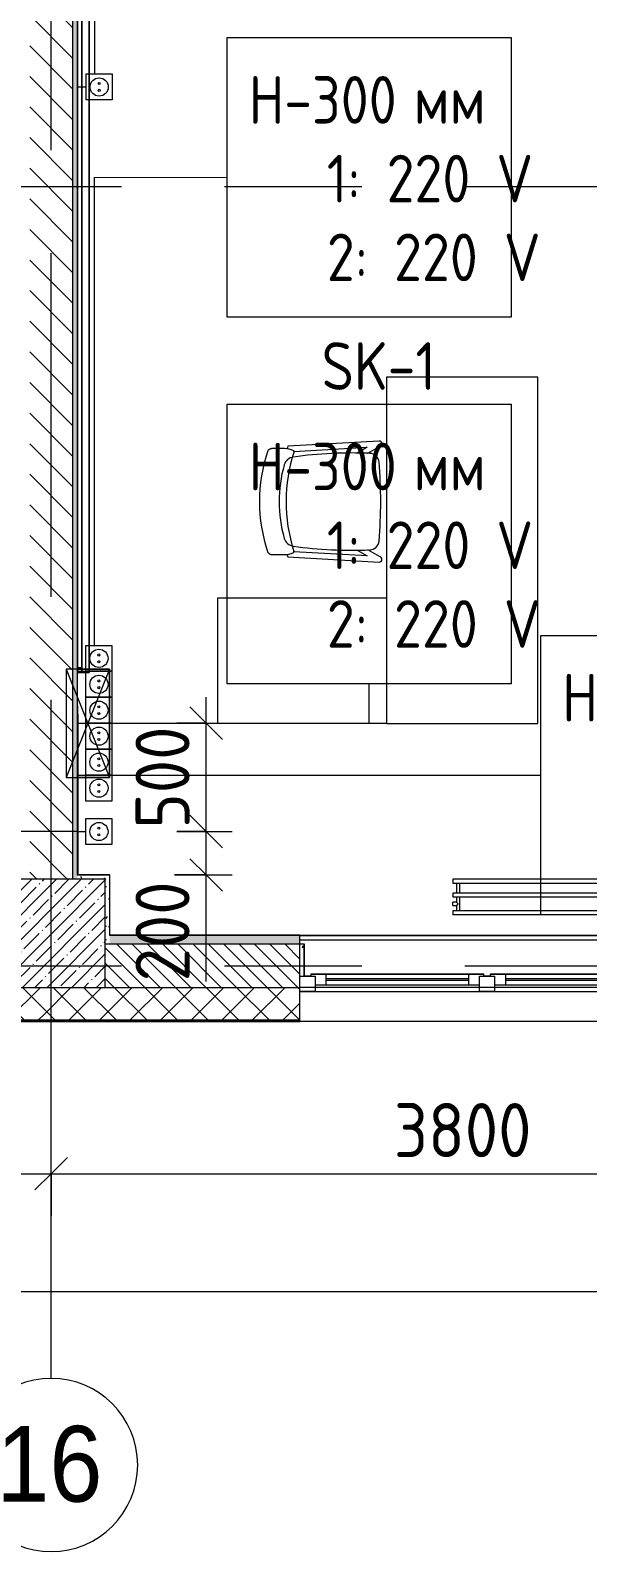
# Model space of a CAD drawing. Header units: millimetres. Extents: x 35111 to 235598, y -8553 to 29000.
# Drawn here: x 56564 to 59140, y -2706 to 4322 of the extents above; entities that cross this region are included whole.
import ezdxf

# ---------------------------------------------------------------- set-up
doc = ezdxf.new("R2010")
doc.units = ezdxf.units.MM
doc.linetypes.add('Осевая', pattern=[3175, 635, -476.25, 1587.5, -476.25])
for name, color, linetype, lineweight in [('A-ANNO-DIMS', 7, 'Continuous', 9), ('A-ANNO-DIMS-100', 7, 'Continuous', 9), ('A-DETL', 7, 'Continuous', 9), ('A-DETL-GENF', 7, 'Continuous', 9), ('A-GLAZ', 7, 'Continuous', 9), ('A-GLAZ-1', 7, 'Continuous', 13), ('A-WALL', 7, 'Continuous', 9), ('E-ELEC-FIXT-IDEN', 7, 'Continuous', 9), ('I-FURN', 7, 'Continuous', 9), ('I-WALL', 7, 'Continuous', 9), ('M-EQPM', 7, 'Continuous', 9), ('S-COLS', 7, 'Continuous', 9), ('Оси', 7, 'Continuous', 9), ('Оси-1', 7, 'Continuous', 20), ('Оси-2', 7, 'Осевая', 9), ('Электрические приборы', 7, 'Continuous', 9)]:
    doc.layers.add(name, color=color, linetype=linetype, lineweight=lineweight)
for name, color, linetype, lineweight, true_color in [('A-WALL-1', 7, 'Continuous', 9, 0x3c3c3c), ('A-WALL-FNSH-1', 7, 'Continuous', 9, 0x3c3c3c), ('I-FURN-1', 7, 'Continuous', 9, 0xf0f0f0), ('Оси розеток', 7, 'Continuous', 9, 0xff1e23)]:
    doc.layers.add(name, color=color, linetype=linetype, lineweight=lineweight, true_color=true_color)
doc.styles.add('Arial', font='arial.ttf', dxfattribs={"width": 0.9, "height": 350})
doc.styles.add('GOST Common_1', font='GOST_Common.ttf', dxfattribs={"width": 0.9, "height": 220})
doc.styles.add('ISOCPEUR', font='isocpeur.ttf', dxfattribs={"width": 0.9, "height": 250})
doc.dimstyles.new('ISO-2_5_0_9К_БОЛЬШОЙ', dxfattribs={"dimscale": 304.8, "dimtxt": 248.995294, "dimasz": 0.492126, "dimexe": 0.393701, "dimexo": 0.984252, "dimgap": 0, "dimtad": 1, "dimdec": 0, "dimrnd": 10, "dimzin": 0, "dimdsep": 46, "dimtxsty": 'ISOCPEUR', "dimblk1": 'OBLIQUE', "dimblk2": 'OBLIQUE', "dimsah": 1, "dimcen": 0.09, "dimdle": 0.393701, "dimazin": 0, "dimtfac": 1, "dimtdec": 4, "dimtix": 1, "dimtmove": 0, "dimatfit": 3, "dimfxl": 1, "dimtvp": 1, "dimtolj": 1, "dimtzin": 0, "dimarcsym": 2})
doc.dimstyles.new('ISO-2_5_0_9К_БОЛЬШОЙ_2', dxfattribs={"dimscale": 304.8, "dimtxt": 248.995294, "dimasz": 0.492126, "dimexe": 0.393701, "dimexo": 0.984252, "dimgap": 0, "dimtad": 1, "dimdec": 0, "dimrnd": 10, "dimzin": 0, "dimdsep": 46, "dimtxsty": 'ISOCPEUR', "dimblk1": 'OBLIQUE', "dimblk2": 'OBLIQUE', "dimsah": 1, "dimcen": 0.09, "dimdle": 0.393701, "dimazin": 0, "dimtfac": 1, "dimtdec": 4, "dimtix": 1, "dimtmove": 1, "dimatfit": 3, "dimfxl": 1, "dimtvp": 1, "dimtolj": 1, "dimtzin": 0, "dimarcsym": 2})
pattern_1 = [(45, (0, 0), (-70.71068, 70.71068), []), (135, (0, 0), (-70.71068, -70.71068), [])]
pattern_2 = [(0, (0, 0), (121.92, 30.48), [10.058, -81.382, 10.058, -81.382, -487.68]), (0, (0, 0), (121.92, 30.48), [-182.88, 10.058, -172.822, 10.058, -81.382, -213.36]), (0, (0, 0), (121.92, 30.48), [-457.2, 10.058, -50.902, 10.058, -142.342]), (120, (45.72, 15.24), (-87.356454, 90.345817), [10.058, -81.382, 10.058, -81.382, -487.68]), (120, (45.72, 15.24), (-87.356454, 90.345817), [-182.88, 10.058, -172.822, 10.058, -81.382, -213.36]), (120, (45.72, 15.24), (-87.356454, 90.345817), [-457.2, 10.058, -50.902, 10.058, -142.342]), (240, (60.96, 76.2), (-34.563546, -120.825817), [10.058, -81.382, 10.058, -81.382, -487.68]), (240, (60.96, 76.2), (-34.563546, -120.825817), [-182.88, 10.058, -172.822, 10.058, -81.382, -213.36]), (240, (60.96, 76.2), (-34.563546, -120.825817), [-457.2, 10.058, -50.902, 10.058, -142.342])]

# ---------------------------------------------------------------- blocks, each defined once
blk = doc.blocks.new('BSC_Колонна _Прямоугольная - 500х500-V16-План размещения напольных электротехнических лючков и розеток 3 этажа в осях 12-23')
at = {"layer": 'S-COLS'}
h = blk.add_hatch(dxfattribs=at)
h.set_pattern_fill('FP_24', color=256, style=0, pattern_type=2)
h.set_pattern_definition([(45, (-56660, -150), (-57.02463, 57.02463), []), (45, (-56602.975, -150), (-57.02463, 57.02463), [100.806, -20.161, 3.353, -16.808])])
h.paths.add_polyline_path([(-223.3, -250), (250, -250), (250, 250), (-250, 250), (-250, -250)])
for p, q in [((250, 250), (-250, 250)), ((-250, 250), (-250, -250)), ((250, -250), (250, 250)), ((-250, -250), (250, -250))]:
    blk.add_line(p, q, dxfattribs=at)
blk = doc.blocks.new('120_Окно_СКБ_2Ст - 120_Окно_СКБ_2Ст 3100х2500 _мал_створка слева_ 2-22446355-План размещения напольных электротехнических лючков и розеток 3 этажа в осях 12-23')
at = {"layer": 'A-GLAZ'}
for p, q in [((1550, -57), (-1550, -57)), ((-1530, -127), (-1500, -127)), ((-1430, -107), (600, -107)), ((600, -117), (-1430, -117)), ((670, -127), (700, -127)), ((770, -107), (1430, -107)), ((1430, -117), (770, -117)), ((1500, -127), (1530, -127))]:
    blk.add_line(p, q, dxfattribs=at)
at = {"layer": 'A-GLAZ-1'}
for p, q in [((-1550, -127), (-1550, -57)), ((-1550, -57), (-1480, -57)), ((-1480, -57), (-1480, -127)), ((650, -127), (650, -57)), ((650, -57), (720, -57)), ((720, -57), (720, -127)), ((1480, -127), (1480, -57)), ((1480, -57), (1550, -57)), ((1550, -57), (1550, -127)), ((-1480, -127), (-1550, -127)), ((-1480, -127), (-1500, -127)), ((-1500, -127), (-1500, -137)), ((-1500, -137), (670, -137)), ((670, -137), (-1500, -137)), ((650, -87), (-1480, -87)), ((-1480, -87), (-1480, -127)), ((-1430, -137), (-1430, -87)), ((600, -137), (600, -87)), ((650, -127), (650, -87)), ((720, -127), (650, -127)), ((670, -127), (650, -127)), ((670, -137), (670, -127)), ((720, -127), (700, -127)), ((700, -127), (700, -137)), ((700, -137), (1500, -137)), ((1500, -137), (700, -137)), ((1480, -87), (720, -87)), ((720, -87), (720, -127)), ((770, -137), (770, -87)), ((1430, -137), (1430, -87)), ((1480, -127), (1480, -87)), ((1550, -127), (1480, -127)), ((1500, -127), (1480, -127)), ((1500, -137), (1500, -127))]:
    blk.add_line(p, q, dxfattribs=at)
blk = doc.blocks.new('Chair_1 noor 78578 - 1_4-25422005-План размещения напольных электротехнических лючков и розеток 3 этажа в осях 12-23')
at = {"layer": 'I-FURN-1'}
for p, q in [((-130.5, 405.7), (-130.5, 344.8)), ((359.1, 344.8), (359.1, 405.7)), ((-141.2, 329.7), (-165.1, -92)), ((-136.5, -37.1), (-117.3, 302)), ((345.9, 302), (365.1, -37.1)), ((393.7, -92), (369.8, 329.7)), ((-110.2, 8.6), (-136.5, -37.1)), ((365.1, -37.1), (338.8, 8.6)), ((-139.7, -93.5), (-108.8, -39.9)), ((337.4, -39.9), (368.3, -93.5))]:
    blk.add_line(p, q, dxfattribs=at)
for centre, radius, start, end in [((114.3, -271.9), 732.8, 71.31737, 108.68328), ((114.3, -239.2), 609.6, 73.82647, 106.17353), ((114.3, -279.3), 660.4, 111.69998, 112.75632), ((-37.4, 344.8), 93.1, 180, 204.98637), ((-37.4, 344.8), 93.1, 186.47848, 204.98637), ((-116, 308.2), 6.35, 204.98637, 258.40915), ((-116, 308.2), 6.35, 204.98637, 287.82764), ((114.3, -408), 746, 71.94453, 107.82764), ((1798.9, 37.7), 1909.3, 171.9659, 182.62606), ((-41.4, 297.5), 50.8, 106.17353, 171.9659), ((270, 297.5), 50.8, 8.0341, 73.82647), ((-1570.3, 37.7), 1909.3, 357.37394, 8.0341), ((344.3, 307.4), 6.35, 281.41858, 334.47697), ((344.6, 308.2), 6.35, 281.59085, 335.01363), ((266, 344.8), 93.1, 334.47697, 360), ((266, 344.8), 93.1, 335.01363, 353.52152), ((114.3, -279.3), 660.4, 67.24368, 68.30002), ((1798.9, 37.7), 1909.3, 180.87613, 182.33066), ((-1570.3, 37.7), 1909.3, 357.66934, 359.12387), ((-64, -47.7), 44.5, 182.62606, 265.09121), ((292.6, -47.7), 44.4, 275.93956, 357.37394), ((-152.4, -92.7), 12.7, 176.75, 356.75), ((114.8, 2033.8), 2133.6, 265.09121, 274.90442), ((381, -92.7), 12.7, 183.25, 3.25)]:
    blk.add_arc(centre, radius, start, end, dxfattribs=at)
for points in [[(-120.4, 422.3), (-122, 420.8), (-124.7, 417.8), (-127.8, 413.5), (-129.8, 409.4), (-130.4, 406.9), (-130.5, 405.7)], [(359.1, 405.7), (359, 406.9), (358.4, 409.4), (356.4, 413.5), (353.3, 417.8), (350.6, 420.8), (349, 422.3)]]:
    blk.add_open_spline(points, degree=3, dxfattribs=at)
blk = doc.blocks.new('Стол базовый прямоугольный - 1_3-25460678-План размещения напольных электротехнических лючков и розеток 3 этажа в осях 12-23')
at = {"layer": 'I-FURN-1'}
for p, q in [((800, 350), (-800, 350)), ((-800, 350), (-800, -350)), ((800, -350), (800, 350)), ((-800, -350), (800, -350))]:
    blk.add_line(p, q, dxfattribs=at)
blk = doc.blocks.new('Шкаф параметрический - 1_5а-V98-План размещения напольных электротехнических лючков и розеток 3 этажа в осях 12-23')
at = {"layer": 'I-FURN-1'}
for p, q in [((0, 0), (500, 200)), ((0, 200), (500, 0)), ((500, 200), (0, 200)), ((0, 200), (0, 71.7)), ((0, 105.7), (0, 200)), ((0, 200), (500, 200)), ((500, 0), (500, 200)), ((500, 200), (500, 50.7)), ((0, 71.7), (0, 105.7)), ((0, 71.7), (0, 51.7)), ((0, 51.7), (0, 71.7)), ((0, 51.7), (0, 0)), ((0, 0), (500, 0))]:
    blk.add_line(p, q, dxfattribs=at)
blk = doc.blocks.new('Блок Розеток и Выключателей - Блок Розеток и Выключателей_SK1-V149-План размещения напольных электротехнических лючков и розеток 3 этажа в осях 12-23')
at = {"layer": 'A-DETL-GENF'}
for p, q in [((-120, -40), (-10.8, -40)), ((-120, -160), (-120, -40)), ((-10.8, -40), (0, -40)), ((0, -40), (120, -40)), ((0, -149.3), (0, -40)), ((0, -40), (0, -149.3)), ((120, -40), (120, -149.3)), ((0, -160), (-120, -160)), ((0, -160), (0, -149.3)), ((0, -149.3), (0, -160)), ((120, -160), (0, -160)), ((120, -149.3), (120, -160))]:
    blk.add_line(p, q, dxfattribs=at)
for centre, radius in [((-60, -100), 42), ((60, -100), 42), ((-75.6, -100), 4.8), ((-44.4, -100), 4.8), ((44.4, -100), 4.8), ((75.6, -100), 4.8)]:
    blk.add_circle(centre, radius, dxfattribs=at)
at = {"layer": 'Оси розеток'}
blk.add_line((0, 0), (0, -40), dxfattribs=at)
blk = doc.blocks.new('Блок Розеток и Выключателей - Блок Розеток и Выключателей_SK1-V150-План размещения напольных электротехнических лючков и розеток 3 этажа в осях 12-23')
at = {"layer": 'A-DETL-GENF'}
for p, q in [((-120, -40), (0, -40)), ((-120, -149.3), (-120, -40)), ((0, -40), (120, -40)), ((0, -149.3), (0, -40)), ((0, -40), (0, -149.3)), ((120, -40), (120, -149.3)), ((-120, -160), (-120, -149.3)), ((0, -160), (-120, -160)), ((0, -160), (0, -149.3)), ((0, -149.3), (0, -160)), ((120, -160), (0, -160)), ((120, -149.3), (120, -160))]:
    blk.add_line(p, q, dxfattribs=at)
for centre, radius in [((-60, -100), 42), ((60, -100), 42), ((-75.6, -100), 4.8), ((-44.4, -100), 4.8), ((44.4, -100), 4.8), ((75.6, -100), 4.8)]:
    blk.add_circle(centre, radius, dxfattribs=at)
at = {"layer": 'Оси розеток'}
blk.add_line((0, 0), (0, -40), dxfattribs=at)
blk = doc.blocks.new('Блок Розеток и Выключателей - Блок Розеток и Выключателей_SK1-V151-План размещения напольных электротехнических лючков и розеток 3 этажа в осях 12-23')
at = {"layer": 'A-DETL-GENF'}
for p, q in [((-120, -40), (0, -40)), ((-120, -149.3), (-120, -40)), ((0, -40), (9.5, -40)), ((0, -149.3), (0, -40)), ((0, -40), (0, -149.3)), ((9.5, -40), (120, -40)), ((120, -40), (120, -160)), ((-120, -160), (-120, -149.3)), ((0, -160), (-120, -160)), ((0, -160), (0, -149.3)), ((0, -149.3), (0, -160)), ((120, -160), (0, -160))]:
    blk.add_line(p, q, dxfattribs=at)
for centre, radius in [((-60, -100), 42), ((60, -100), 42), ((-75.6, -100), 4.8), ((-44.4, -100), 4.8), ((44.4, -100), 4.8), ((75.6, -100), 4.8)]:
    blk.add_circle(centre, radius, dxfattribs=at)
at = {"layer": 'Оси розеток'}
for p, q in [((0, -1), (0, -21)), ((0, -21), (0, -40))]:
    blk.add_line(p, q, dxfattribs=at)
blk = doc.blocks.new('Блок Розеток и Выключателей - Блок Розеток и Выключателей_SK1-V145-План размещения напольных электротехнических лючков и розеток 3 этажа в осях 12-23')
at = {"layer": 'A-DETL-GENF'}
for p, q in [((-60, -40), (60, -40)), ((-60, -160), (-60, -40)), ((60, -40), (60, -160)), ((60, -160), (-60, -160))]:
    blk.add_line(p, q, dxfattribs=at)
for centre, radius in [((0, -100), 42), ((-15.6, -100), 4.8), ((15.6, -100), 4.8)]:
    blk.add_circle(centre, radius, dxfattribs=at)
at = {"layer": 'Оси розеток'}
blk.add_line((0, 0), (0, -40), dxfattribs=at)
blk = doc.blocks.new('radiator_prado_classic_z_tip_30_po exemplyaru - Classic Z Тип 30-500-30677899-План размещения напольных электротехнических лючков и розеток 3 этажа в осях 12-23')
at = {"layer": 'M-EQPM'}
for p, q in [((0, 228), (0, 210)), ((1600, 228), (0, 228)), ((1600, 210), (1600, 228)), ((0, 210), (1600, 210)), ((1600, 164), (0, 164)), ((0, 164), (0, 146)), ((0, 146), (1600, 146)), ((17.5, 210), (17.5, 164)), ((17.5, 146), (17.5, 121.5)), ((32.5, 164), (32.5, 210)), ((32.5, 82), (32.5, 146)), ((1567.5, 210), (1567.5, 164)), ((1567.5, 146), (1567.5, 82)), ((1582.5, 164), (1582.5, 210)), ((1582.5, 121.5), (1582.5, 146)), ((1600, 146), (1600, 164)), ((17.5, 121.5), (0, 121.5)), ((17.5, 121.5), (0, 121.5)), ((0, 121.5), (0, 121.2)), ((0, 106.5), (0, 121.5)), ((0, 121.2), (0, 121.2)), ((0, 106.8), (0, 106.5)), ((0, 106.8), (0, 106.8)), ((0, 106.5), (17.5, 106.5)), ((0, 106.5), (17.5, 106.5)), ((1600, 82), (0, 82)), ((0, 82), (0, 64)), ((17.5, 106.5), (17.5, 82)), ((1600, 121.5), (1582.5, 121.5)), ((1600, 121.5), (1582.5, 121.5)), ((1582.5, 82), (1582.5, 106.5)), ((1582.5, 106.5), (1600, 106.5)), ((1582.5, 106.5), (1600, 106.5)), ((1600, 121.5), (1600, 106.5)), ((1600, 121.2), (1600, 121.5)), ((1600, 121.5), (1600, 121.2)), ((1600, 121.2), (1600, 121.5)), ((1600, 106.5), (1600, 106.8)), ((1600, 106.8), (1600, 106.5)), ((1600, 106.5), (1600, 106.8)), ((1600, 64), (1600, 82)), ((1600, 64), (0, 64))]:
    blk.add_line(p, q, dxfattribs=at)
for points, knots in [([(25, 114), (24.5, 114.5), (23.6, 115.4), (22.4, 116.6), (21.6, 117.4), (21.1, 117.9), (20.8, 118.2), (20.5, 118.5), (20.2, 118.8), (19.8, 119.1), (19.6, 119.4), (19.3, 119.7), (19, 120), (18.7, 120.3), (18.5, 120.5), (18.3, 120.7), (18.1, 120.9), (17.9, 121.1), (17.8, 121.2), (17.7, 121.3), (17.5, 121.5), (17.5, 121.5), (17.5, 121.5)], [0, 0, 0, 0, 0.142857, 0.285714, 0.357143, 0.392857, 0.428571, 0.464286, 0.5, 0.535714, 0.571429, 0.607143, 0.642857, 0.678571, 0.714286, 0.75, 0.785714, 0.821429, 0.857143, 0.892857, 0.928571, 1, 1, 1, 1]), ([(17.5, 106.5), (17.5, 106.5), (17.5, 106.5), (17.7, 106.7), (17.8, 106.8), (17.9, 106.9), (18.1, 107.1), (18.3, 107.3), (18.5, 107.5), (18.7, 107.7), (19, 108), (19.3, 108.3), (19.6, 108.6), (19.8, 108.9), (20.3, 109.3), (20.7, 109.7), (21.1, 110.1), (21.6, 110.6), (22.4, 111.4), (23.6, 112.6), (24.5, 113.5), (25, 114)], [0, 0, 0, 0, 0.071429, 0.107143, 0.142857, 0.178571, 0.214286, 0.25, 0.285714, 0.321429, 0.357143, 0.392857, 0.428571, 0.464286, 0.5, 0.571429, 0.607143, 0.642857, 0.714286, 0.857143, 1, 1, 1, 1]), ([(1575, 114), (1575.5, 114.5), (1576.4, 115.4), (1577.6, 116.6), (1578.4, 117.4), (1578.9, 117.9), (1579.2, 118.2), (1579.5, 118.5), (1579.8, 118.8), (1580.1, 119.2), (1580.4, 119.4), (1580.7, 119.7), (1581, 120), (1581.3, 120.3), (1581.5, 120.5), (1581.7, 120.7), (1581.9, 120.9), (1582.1, 121.1), (1582.2, 121.2), (1582.3, 121.3), (1582.5, 121.5), (1582.5, 121.5), (1582.5, 121.5)], [0, 0, 0, 0, 0.142857, 0.285714, 0.357143, 0.392857, 0.428571, 0.464286, 0.5, 0.535714, 0.571429, 0.607143, 0.642857, 0.678571, 0.714286, 0.75, 0.785714, 0.821429, 0.857143, 0.892857, 0.928571, 1, 1, 1, 1]), ([(1582.5, 106.5), (1582.5, 106.5), (1582.5, 106.5), (1582.3, 106.7), (1582.2, 106.8), (1582.1, 106.9), (1581.9, 107.1), (1581.7, 107.3), (1581.5, 107.5), (1581.3, 107.7), (1581, 108), (1580.7, 108.3), (1580.4, 108.6), (1580.1, 108.8), (1579.7, 109.3), (1579.3, 109.7), (1578.9, 110.1), (1578.4, 110.6), (1577.6, 111.4), (1576.4, 112.6), (1575.5, 113.5), (1575, 114)], [0, 0, 0, 0, 0.071429, 0.107143, 0.142857, 0.178571, 0.214286, 0.25, 0.285714, 0.321429, 0.357143, 0.392857, 0.428571, 0.464286, 0.5, 0.571429, 0.607143, 0.642857, 0.714286, 0.857143, 1, 1, 1, 1])]:
    blk.add_open_spline(points, degree=3, knots=knots, dxfattribs=at)
blk = doc.blocks.new('Зеркало обычное - Доска-32858920-План размещения напольных электротехнических лючков и розеток 3 этажа в осях 12-23')
at = {"layer": 'I-FURN'}
h = blk.add_hatch(dxfattribs=at)
h.set_pattern_fill('FP_74', color=256, style=0, pattern_type=2)
h.set_pattern_definition([(45, (50, 50), (-199.9995, 0), [141.421, -141.421]), (45, (100, 50), (-199.9995, 0), [70.711, -212.132]), (45, (50, 100), (-199.9995, 0), [70.711, -212.132])])
h.paths.add_polyline_path([(-2005, 40), (2005, 40), (2005, 60), (-2005, 60)])
at = {"layer": 'I-FURN-1'}
for p, q in [((2025, 60), (-2025, 60)), ((-2025, 60), (-2025, 40)), ((-2025, 40), (-2025, 60)), ((-2025, 60), (-2012.2, 60)), ((-2025, 40), (2025, 40)), ((-2012.2, 40), (-2025, 40)), ((-2012.2, 60), (-2005, 60)), ((-2005, 40), (-2012.2, 40)), ((2005, 60), (-2005, 60)), ((-2005, 60), (-2005, 40)), ((-2005, 40), (-2005, 60)), ((-2005, 60), (2005, 60)), ((-2005, 60), (2005, 60)), ((2005, 60), (-2005, 60)), ((-2005, 60), (2005, 60)), ((-2005, 40), (-2005, 60)), ((-2005, 40), (-2005, 60)), ((-2005, 40), (2005, 40)), ((2005, 40), (-2005, 40)), ((2005, 40), (-2005, 40)), ((-2005, 40), (2005, 40)), ((2005, 40), (-2005, 40)), ((2005, 40), (2005, 60)), ((2005, 60), (2005, 40)), ((2005, 60), (2025, 60)), ((2005, 60), (2005, 40)), ((2005, 40), (2005, 60)), ((2025, 40), (2005, 40)), ((2025, 40), (2025, 60)), ((2025, 60), (2025, 40))]:
    blk.add_line(p, q, dxfattribs=at)
blk = doc.blocks.new('Ось сетки - D8-29747960-План размещения напольных электротехнических лючков и розеток 3 этажа в осях 12-23')
at = {"layer": 'Оси-1'}
for start, end in [(360, 180), (180, 360)]:
    blk.add_arc((0, 0), 4, start, end, dxfattribs=at)
blk = doc.blocks.new('DIMBLOCK6-План размещения напольных электротехнических лючков и розеток 3 этажа в осях 12-23')
at = {"layer": 'A-ANNO-DIMS-100', "lineweight": 20}
for p, q in [((57376.5, 620.3), (57301.5, 695.3)), ((57376.5, 620.3), (57451.5, 545.3)), ((57376.5, 420), (57301.5, 495)), ((57376.5, 420), (57451.5, 345))]:
    blk.add_line(p, q, dxfattribs=at)
at = {"layer": 'A-ANNO-DIMS-100'}
for p, q in [((57240.7, 620.3), (57496.5, 620.3)), ((57376.5, 620.3), (57240.7, 620.3)), ((57376.5, 300), (57376.5, 620.3)), ((57376.5, 501.9), (57376.5, 520.2)), ((57376.5, -72.1), (57376.5, 501.9)), ((57230, 420), (57496.5, 420)), ((57376.5, 420), (57230, 420))]:
    blk.add_line(p, q, dxfattribs=at)
at = {"layer": 'A-ANNO-DIMS-100', "color": 0, "insert": (57049.8, -72.1), "char_height": 250, "width": 568.858, "attachment_point": 1, "rotation": 90, "line_spacing_factor": 1.149209, "style": 'ISOCPEUR'}
blk.add_mtext('200', dxfattribs=at)
blk = doc.blocks.new('_Oblique')
at = {"color": 0, "linetype": 'ByBlock', "lineweight": -2}
blk.add_line((-0.5, -0.5), (0.5, 0.5), dxfattribs=at)
blk = doc.blocks.new('DIMBLOCK7-План размещения напольных электротехнических лючков и розеток 3 этажа в осях 12-23')
at = {"layer": 'A-ANNO-DIMS-100', "lineweight": 20}
for p, q in [((57376.5, 1120.8), (57301.5, 1195.8)), ((57376.5, 1120.8), (57451.5, 1045.8)), ((57376.5, 620.3), (57301.5, 695.3)), ((57376.5, 620.3), (57451.5, 545.3))]:
    blk.add_line(p, q, dxfattribs=at)
at = {"layer": 'A-ANNO-DIMS-100'}
for p, q in [((57376.5, 620.3), (57376.5, 1240.8)), ((57240.7, 1120.8), (57496.5, 1120.8)), ((57376.5, 1120.8), (57240.7, 1120.8)), ((57240.7, 620.3), (57496.5, 620.3)), ((57376.5, 620.3), (57240.7, 620.3))]:
    blk.add_line(p, q, dxfattribs=at)
at = {"layer": 'A-ANNO-DIMS-100', "color": 0, "insert": (57049.8, 633.5), "char_height": 250, "width": 568.858, "attachment_point": 1, "rotation": 90, "line_spacing_factor": 1.149209, "style": 'ISOCPEUR'}
blk.add_mtext('500', dxfattribs=at)
blk = doc.blocks.new('DIMBLOCK36-План размещения напольных электротехнических лючков и розеток 3 этажа в осях 12-23')
at = {"layer": 'A-ANNO-DIMS-100'}
for p, q in [((38310, -1698.2), (38310, -1384.2)), ((84560, -1698.2), (84560, -1384.2)), ((38190, -1504.2), (84680, -1504.2)), ((38310, -1504.2), (38310, -1698.2)), ((84560, -1504.2), (84560, -1698.2))]:
    blk.add_line(p, q, dxfattribs=at)
at = {"layer": 'A-ANNO-DIMS-100', "lineweight": 20}
for p, q in [((38310, -1504.2), (38385, -1429.2)), ((84560, -1504.2), (84635, -1429.2)), ((38310, -1504.2), (38235, -1579.2)), ((84560, -1504.2), (84485, -1579.2))]:
    blk.add_line(p, q, dxfattribs=at)
at = {"layer": 'A-ANNO-DIMS-100', "color": 0, "insert": (61028, -1177.6), "char_height": 250, "width": 976.828, "attachment_point": 1, "line_spacing_factor": 1.149209, "style": 'ISOCPEUR'}
blk.add_mtext('46250', dxfattribs=at)
blk = doc.blocks.new('DIMBLOCK44-План размещения напольных электротехнических лючков и розеток 3 этажа в осях 12-23')
at = {"layer": 'A-ANNO-DIMS-100'}
for p, q in [((54460, -1154.7), (54460, -840.7)), ((56660, -1154.7), (56660, -840.7)), ((54460, -960.7), (56660, -960.7)), ((54460, -960.7), (54460, -1154.7)), ((56660, -960.7), (56660, -1154.7))]:
    blk.add_line(p, q, dxfattribs=at)
at = {"layer": 'A-ANNO-DIMS-100', "lineweight": 20}
for p, q in [((54460, -960.7), (54535, -885.7)), ((56660, -960.7), (56735, -885.7)), ((54460, -960.7), (54385, -1035.7)), ((56660, -960.7), (56585, -1035.7))]:
    blk.add_line(p, q, dxfattribs=at)
at = {"layer": 'A-ANNO-DIMS-100', "color": 0, "insert": (55244, -634.1), "char_height": 250, "width": 758.478, "attachment_point": 1, "line_spacing_factor": 1.149209, "style": 'ISOCPEUR'}
blk.add_mtext('2200', dxfattribs=at)
blk = doc.blocks.new('DIMBLOCK45-План размещения напольных электротехнических лючков и розеток 3 этажа в осях 12-23')
at = {"layer": 'A-ANNO-DIMS-100'}
for p, q in [((56660, -1154.7), (56660, -840.7)), ((60460, -1154.7), (60460, -840.7)), ((56660, -960.7), (60460, -960.7)), ((56660, -960.7), (56660, -1154.7)), ((60460, -960.7), (60460, -1154.7))]:
    blk.add_line(p, q, dxfattribs=at)
at = {"layer": 'A-ANNO-DIMS-100', "lineweight": 20}
for p, q in [((56660, -960.7), (56735, -885.7)), ((60460, -960.7), (60535, -885.7)), ((56660, -960.7), (56585, -1035.7)), ((60460, -960.7), (60385, -1035.7))]:
    blk.add_line(p, q, dxfattribs=at)
at = {"layer": 'A-ANNO-DIMS-100', "color": 0, "insert": (58244, -634.1), "char_height": 250, "width": 758.478, "attachment_point": 1, "line_spacing_factor": 1.149209, "style": 'ISOCPEUR'}
blk.add_mtext('3800', dxfattribs=at)

msp = doc.modelspace()

# ---------------------------------------------------------------- hatches: boundary and pattern name
at = {"layer": 'A-WALL'}
h = msp.add_hatch(dxfattribs=at)
h.set_pattern_fill('FP_19', color=256, style=0, pattern_type=2)
h.set_pattern_definition([(135, (0, 0), (-35.35534, -35.35534), [])])
h.paths.add_polyline_path([(65171.9, -100), (65410, -100), (65410, 100), (65160, 100), (65160, -100)])
h.paths.add_polyline_path([(63716, -100), (64260, -100), (64260, 100), (63710, 100), (63710, -100)])
h.paths.add_polyline_path([(61532.2, -100), (61610, -100), (61610, 100), (61410, 100), (61410, -100)])
h.paths.add_polyline_path([(57810, -100), (57810, 100), (56910, 100), (56910, -100), (57164.6, -100)])
h.paths.add_polyline_path([(54980.8, -100), (55510, -100), (55510, 100), (54760, 100), (54760, -100)])
h.paths.add_polyline_path([(52660, -100), (52660, 100), (52410, 100), (52410, -100)])
h.paths.add_polyline_path([(50613.2, -100), (51010, -100), (51010, 100), (50260, 100), (50260, -100)])
h.paths.add_polyline_path([(47910, -100), (48160, -100), (48160, 100), (47910, 100)])
h.paths.add_polyline_path([(44061.7, -100), (44310, -100), (44310, 100), (43410, 100), (43410, -100)])
h.paths.add_polyline_path([(41760, -100), (41760, 100), (41140, 100), (41140, -100), (41150, -100)])
h.paths.add_polyline_path([(42910, -100), (42910, 100), (42660, 100), (42660, -100)])
h = msp.add_hatch(dxfattribs=at)
h.set_pattern_fill('FP_20', color=256, style=0, pattern_type=2)
h.set_pattern_definition(pattern_1)
h.paths.add_polyline_path([(54760, -250), (55510, -250), (55510, -100), (54760, -100)])
h.paths.add_polyline_path([(56627.1, -250), (56627.1, -100), (56410, -100), (56410, -250), (56436.7, -250)])
h.paths.add_polyline_path([(51910, -250), (52660, -250), (52660, -100), (51910, -100)])
h.paths.add_polyline_path([(50260, -250), (51010, -250), (51010, -100), (50260, -100)])
h.paths.add_polyline_path([(47910, -250), (48160, -250), (48160, -100), (47410, -100), (47410, -250), (47701.4, -250)])
h.paths.add_polyline_path([(44310, -250), (44310, -100), (42660, -100), (42660, -250), (44061.7, -250)])
h.paths.add_polyline_path([(41140, -250), (41760, -250), (41760, -100), (41140, -100)])
h.paths.add_polyline_path([(38742.7, -250), (39040, -250), (39040, -100), (38742.7, -100), (38742.7, -222.4)])
h.paths.add_polyline_path([(38238.2, -250), (38242.7, -250), (38242.7, -100), (38238.2, -100), (38238.2, -175.6)])
h = msp.add_hatch(dxfattribs=at)
h.set_pattern_fill('FP_20', color=256, style=0, pattern_type=2)
h.set_pattern_definition(pattern_1)
h.paths.add_polyline_path([(75700, -250), (75700, -100), (71560, -100), (71560, -250), (73179.2, -250)])
h.paths.add_polyline_path([(70660, -250), (70660, -100), (67060, -100), (67060, -250), (70267.5, -250)])
h.paths.add_polyline_path([(66160, -250), (66160, -100), (65160, -100), (65160, -250), (65899.8, -250)])
h.paths.add_polyline_path([(63710, -250), (64260, -250), (64260, -100), (63710, -100)])
h.paths.add_polyline_path([(61532.2, -250), (61610, -250), (61610, -100), (60910, -100), (60910, -250), (61410, -250)])
h.paths.add_polyline_path([(57810, -250), (57810, -100), (56627.1, -100), (56627.1, -250), (57164.6, -250)])
at = {"layer": 'I-WALL'}
h = msp.add_hatch(dxfattribs=at)
h.set_pattern_fill('FP_21', color=256, style=0, pattern_type=2)
h.set_pattern_definition([(135, (0, 0), (-70.71068, -70.71068), [])])
h.paths.add_polyline_path([(56560.7, 400), (56760.7, 400), (56760.7, 7400), (56560.7, 7400), (56560.7, 420)])
h = msp.add_hatch(dxfattribs=at)
h.set_pattern_fill('FP_71', color=256, style=0, pattern_type=2)
h.set_pattern_definition(pattern_2)
h.paths.add_polyline_path([(56760.7, 400), (56780.7, 400), (56780.7, 7380), (56760.7, 7380), (56760.7, 590.2)])
h = msp.add_hatch(dxfattribs=at)
h.set_pattern_fill('FP_71', color=256, style=0, pattern_type=2)
h.set_pattern_definition(pattern_2)
h.paths.add_polyline_path([(56910, 400), (56930, 400), (56930, 420), (56780.7, 420), (56780.7, 400)])
h = msp.add_hatch(dxfattribs=at)
h.set_pattern_fill('FP_71', color=256, style=0, pattern_type=2)
h.set_pattern_definition(pattern_2)
h.paths.add_polyline_path([(56930, 100), (56930, 400), (56910, 400), (56910, 100)])
h = msp.add_hatch(dxfattribs=at)
h.set_pattern_fill('FP_71', color=256, style=0, pattern_type=2)
h.set_pattern_definition(pattern_2)
h.paths.add_polyline_path([(60889, 100), (60910, 100), (60910, 140), (60889, 140)])
h.paths.add_polyline_path([(56930, 100), (57810, 100), (57810, 140), (56930, 140)])
h = msp.add_hatch(dxfattribs=at)
h.set_pattern_fill('FP_71', color=256, style=0, pattern_type=2)
h.set_pattern_definition(pattern_2)
h.paths.add_polyline_path([(57830, -48), (57830, 100), (57810, 100), (57810, -48)])

# ---------------------------------------------------------------- linework, layer by layer
at = {"layer": 'A-DETL'}
for p, q in [((57429.9, 1700), (58209.9, 1700)), ((57429.9, 1120), (57429.9, 1700)), ((58209.9, 1120), (57429.9, 1120))]:
    msp.add_line(p, q, dxfattribs=at)
at = {"layer": 'A-WALL'}
for p, q in [((56780.7, 7380), (56780.7, 420)), ((56780.7, 420), (56930, 420)), ((56930, 420), (56930, 140)), ((57830, 100), (56910, 100)), ((56910, -100), (57810, -100)), ((56410, -250), (57810, -250)), ((56410, -253), (57810, -253)), ((60910, -258), (57810, -258))]:
    msp.add_line(p, q, dxfattribs=at)
at = {"layer": 'A-WALL-1'}
for p, q in [((56760.7, 400), (56760.7, 7400)), ((57810, 140), (56930, 140)), ((57810, -250), (57810, 140)), ((57830, -48), (57830, 100)), ((57810, -48), (57830, -48))]:
    msp.add_line(p, q, dxfattribs=at)
at = {"layer": 'A-WALL-FNSH-1'}
for p, q in [((56781.7, 421), (56781.7, 7379)), ((56782.7, 1202.3), (56781.7, 1202.3)), ((56782.7, 1162.3), (56782.7, 1202.3)), ((56781.7, 1162.3), (56782.7, 1162.3)), ((56931, 421), (56782.7, 421)), ((56931, 141), (56931, 421)), ((57810, 141), (56931, 141)), ((57810, 140), (57810, 141)), ((57831, 100), (57830, 100)), ((57831, -48), (57831, 100)), ((57830, -48), (57831, -48)), ((56410, -258), (57810, -258)), ((57810, -258), (57810, -250))]:
    msp.add_line(p, q, dxfattribs=at)
at = {"layer": 'E-ELEC-FIXT-IDEN'}
for p, q in [((56861.7, 4120.3), (56861.7, 5255.5)), ((56860.7, 3642.3), (57473.8, 3642.8)), ((56860.7, 1480.5), (56860.7, 3642.3)), ((58130.4, 1120.8), (58130.4, 1303.5)), ((56940.7, 1120.8), (58130.4, 1120.8)), ((56940.7, 880.8), (58923.5, 881.3)), ((56780.7, 620.3), (55912.1, 620.3))]:
    msp.add_line(p, q, dxfattribs=at)
at = {"layer": 'E-ELEC-FIXT-IDEN', "flags": 128}
for points in [[(57473.8, 4288.3), (58787.1, 4288.3), (58787.1, 2997.3), (57473.8, 2997.3)], [(57473.8, 2594.5), (58787.1, 2594.5), (58787.1, 1303.5), (57473.8, 1303.5)], [(58923.5, 1526.8), (60236.8, 1526.8), (60236.8, 235.8), (58923.5, 235.8)]]:
    msp.add_lwpolyline(points, close=True, dxfattribs=at)
at = {"layer": 'I-FURN-1'}
for p, q in [((56835.7, 1370), (56835.7, 4378.8)), ((56835.7, 4378.8), (56835.7, 1370)), ((56780.7, 1355), (56835.7, 1355)), ((56835.7, 1355), (56780.7, 1355)), ((56835.7, 1355), (56835.7, 1370)), ((56835.7, 1370), (56835.7, 1355))]:
    msp.add_line(p, q, dxfattribs=at)
at = {"layer": 'I-WALL'}
for p, q in [((56782.7, 1162.3), (56782.7, 421)), ((56781.7, 421), (56782.7, 421)), ((57810, 141), (60890, 141)), ((57810, 140), (60889, 140)), ((57810, 120), (60889, 120)), ((60910, -100), (57810, -100))]:
    msp.add_line(p, q, dxfattribs=at)
at = {"layer": 'Оси'}
msp.add_line((56660, -1906.3), (56660, 593.7), dxfattribs=at)
at = {"layer": 'Оси-2'}
for p, q in [((56660, 593.7), (56660, 24850)), ((38410.7, 3600), (82250, 3600)), ((38410.7, 0), (82250, 0))]:
    msp.add_line(p, q, dxfattribs=at)

# ---------------------------------------------------------------- block references
at = {"layer": 'A-GLAZ', "rotation": 180}
msp.add_blockref('120_Окно_СКБ_2Ст - 120_Окно_СКБ_2Ст 3100х2500 _мал_створка слева_ 2-22446355-План размещения напольных электротехнических лючков и розеток 3 этажа в осях 12-23', (59360, -175), dxfattribs=at)
at = {"layer": 'I-FURN-1'}
for name, p, rotation in [('Зеркало обычное - Доска-32858920-План размещения напольных электротехнических лючков и розеток 3 этажа в осях 12-23', (56841.7, 3382.2), 90.00000000000017), ('Стол базовый прямоугольный - 1_3-25460678-План размещения напольных электротехнических лючков и розеток 3 этажа в осях 12-23', (58559.9, 1920), 270.0000000000001), ('Chair_1 noor 78578 - 1_4-25422005-План размещения напольных электротехнических лючков и розеток 3 этажа в осях 12-23', (58083.9, 2030.3), 90), ('Шкаф параметрический - 1_5а-V98-План размещения напольных электротехнических лючков и розеток 3 этажа в осях 12-23', (56730, 1370), 269.9999999999998)]:
    msp.add_blockref(name, p, dxfattribs=dict(at, rotation=rotation))
at = {"layer": 'M-EQPM'}
msp.add_blockref('radiator_prado_classic_z_tip_30_po exemplyaru - Classic Z Тип 30-500-30677899-План размещения напольных электротехнических лючков и розеток 3 этажа в осях 12-23', (58517, 172), dxfattribs=at)
at = {"layer": 'S-COLS'}
msp.add_blockref('BSC_Колонна _Прямоугольная - 500х500-V16-План размещения напольных электротехнических лючков и розеток 3 этажа в осях 12-23', (56660, 150), dxfattribs=at)
at = {"layer": 'Оси-1', "xscale": 99.99999999999993, "yscale": 99.99999999999993, "zscale": 99.99999999999993}
msp.add_blockref('Ось сетки - D8-29747960-План размещения напольных электротехнических лючков и розеток 3 этажа в осях 12-23', (56660, -2306.3), dxfattribs=at)
at = {"layer": 'Электрические приборы', "rotation": 89.9999999999999}
for name, p in [('Блок Розеток и Выключателей - Блок Розеток и Выключателей_SK1-V145-План размещения напольных электротехнических лючков и розеток 3 этажа в осях 12-23', (56781.7, 4060.3)), ('Блок Розеток и Выключателей - Блок Розеток и Выключателей_SK1-V151-План размещения напольных электротехнических лючков и розеток 3 этажа в осях 12-23', (56780.7, 1360.5)), ('Блок Розеток и Выключателей - Блок Розеток и Выключателей_SK1-V150-План размещения напольных электротехнических лючков и розеток 3 этажа в осях 12-23', (56780.7, 1120.8)), ('Блок Розеток и Выключателей - Блок Розеток и Выключателей_SK1-V149-План размещения напольных электротехнических лючков и розеток 3 этажа в осях 12-23', (56780.7, 880.8)), ('Блок Розеток и Выключателей - Блок Розеток и Выключателей_SK1-V145-План размещения напольных электротехнических лючков и розеток 3 этажа в осях 12-23', (56780.7, 620.3))]:
    msp.add_blockref(name, p, dxfattribs=at)

# ---------------------------------------------------------------- texts
at = {"layer": 'E-ELEC-FIXT-IDEN', "char_height": 220, "attachment_point": 1, "style": 'GOST Common_1'}
for s, insert, width in [('H-300 ', (57573.8, 4110.7), 923.544), ('мм', (58335.8, 4110.7), 375.19), ('   1: 220 V', (57573.8, 3746.9), 1291.519), ('   2: 220 V', (57573.8, 3383.1), 1342.025), ('SK-1', (57910.4, 2880.9), 656.582), ('H-300 ', (57573.8, 2416.9), 923.544), ('мм', (58335.8, 2416.9), 375.19), ('   1: 220 V', (57573.8, 2053.1), 1291.519), ('   2: 220 V', (57573.8, 1689.3), 1342.025), ('H-300 ', (59023.5, 1349.1), 923.544)]:
    msp.add_mtext(s, dxfattribs=dict(at, insert=insert, width=width))
at = {"layer": 'Оси', "insert": (56407.4, -2125.6), "char_height": 350, "width": 606.076, "attachment_point": 1, "style": 'Arial'}
msp.add_mtext('16', dxfattribs=at)

# ---------------------------------------------------------------- dimensions: what is measured, and where the dimension line sits
at = {"layer": 'A-ANNO-DIMS'}
dim = msp.add_linear_dim(base=(57376.4599, 1120.7804), p1=(56940.7131, 620.3048), p2=(56940.7131, 1120.7804), angle=90, dimstyle='ISO-2_5_0_9К_БОЛЬШОЙ', override={"dimpost": '<>', "dimfxl": 500.475546}, dxfattribs=at)
dim.commit()
dim.dimension.update_dxf_attribs({"geometry": 'DIMBLOCK7-План размещения напольных электротехнических лючков и розеток 3 этажа в осях 12-23', "text_midpoint": (57251.4599, 870.5426)})
dim = msp.add_linear_dim(base=(57376.5, 620.3), p1=(56930, 420), p2=(56940.7, 620.3), angle=90, dimstyle='ISO-2_5_0_9К_БОЛЬШОЙ_2', override={"dimpost": '<>', "dimfxl": 200.591118}, dxfattribs=at)
dim.commit()
dim.dimension.update_dxf_attribs({"geometry": 'DIMBLOCK6-План размещения напольных электротехнических лючков и розеток 3 этажа в осях 12-23', "text_midpoint": (57216.5, 212.3), "dimtype": 160, "text_rotation": 90})
for base, p1, p2, override, picture, middle in [((56660, -960.7), (54460, -854.7), (56660, -854.7), {"dimpost": '<>', "dimfxl": 2200}, 'DIMBLOCK44-План размещения напольных электротехнических лючков и розеток 3 этажа в осях 12-23', (55560, -835.7)), ((60460, -960.7), (56660, -854.7), (60460, -854.7), {"dimpost": '<>', "dimfxl": 3800}, 'DIMBLOCK45-План размещения напольных электротехнических лючков и розеток 3 этажа в осях 12-23', (58560, -835.7)), ((84560, -1504.2), (38310, -1398.2), (84560, -1398.2), {"dimpost": '<>', "dimfxl": 46250}, 'DIMBLOCK36-План размещения напольных электротехнических лючков и розеток 3 этажа в осях 12-23', (61435, -1379.2))]:
    dim = msp.add_linear_dim(base=base, p1=p1, p2=p2, dimstyle='ISO-2_5_0_9К_БОЛЬШОЙ', override=override, dxfattribs=at)
    dim.commit()
    dim.dimension.update_dxf_attribs({"geometry": picture, "text_midpoint": middle})

doc.saveas('drawing.dxf')
